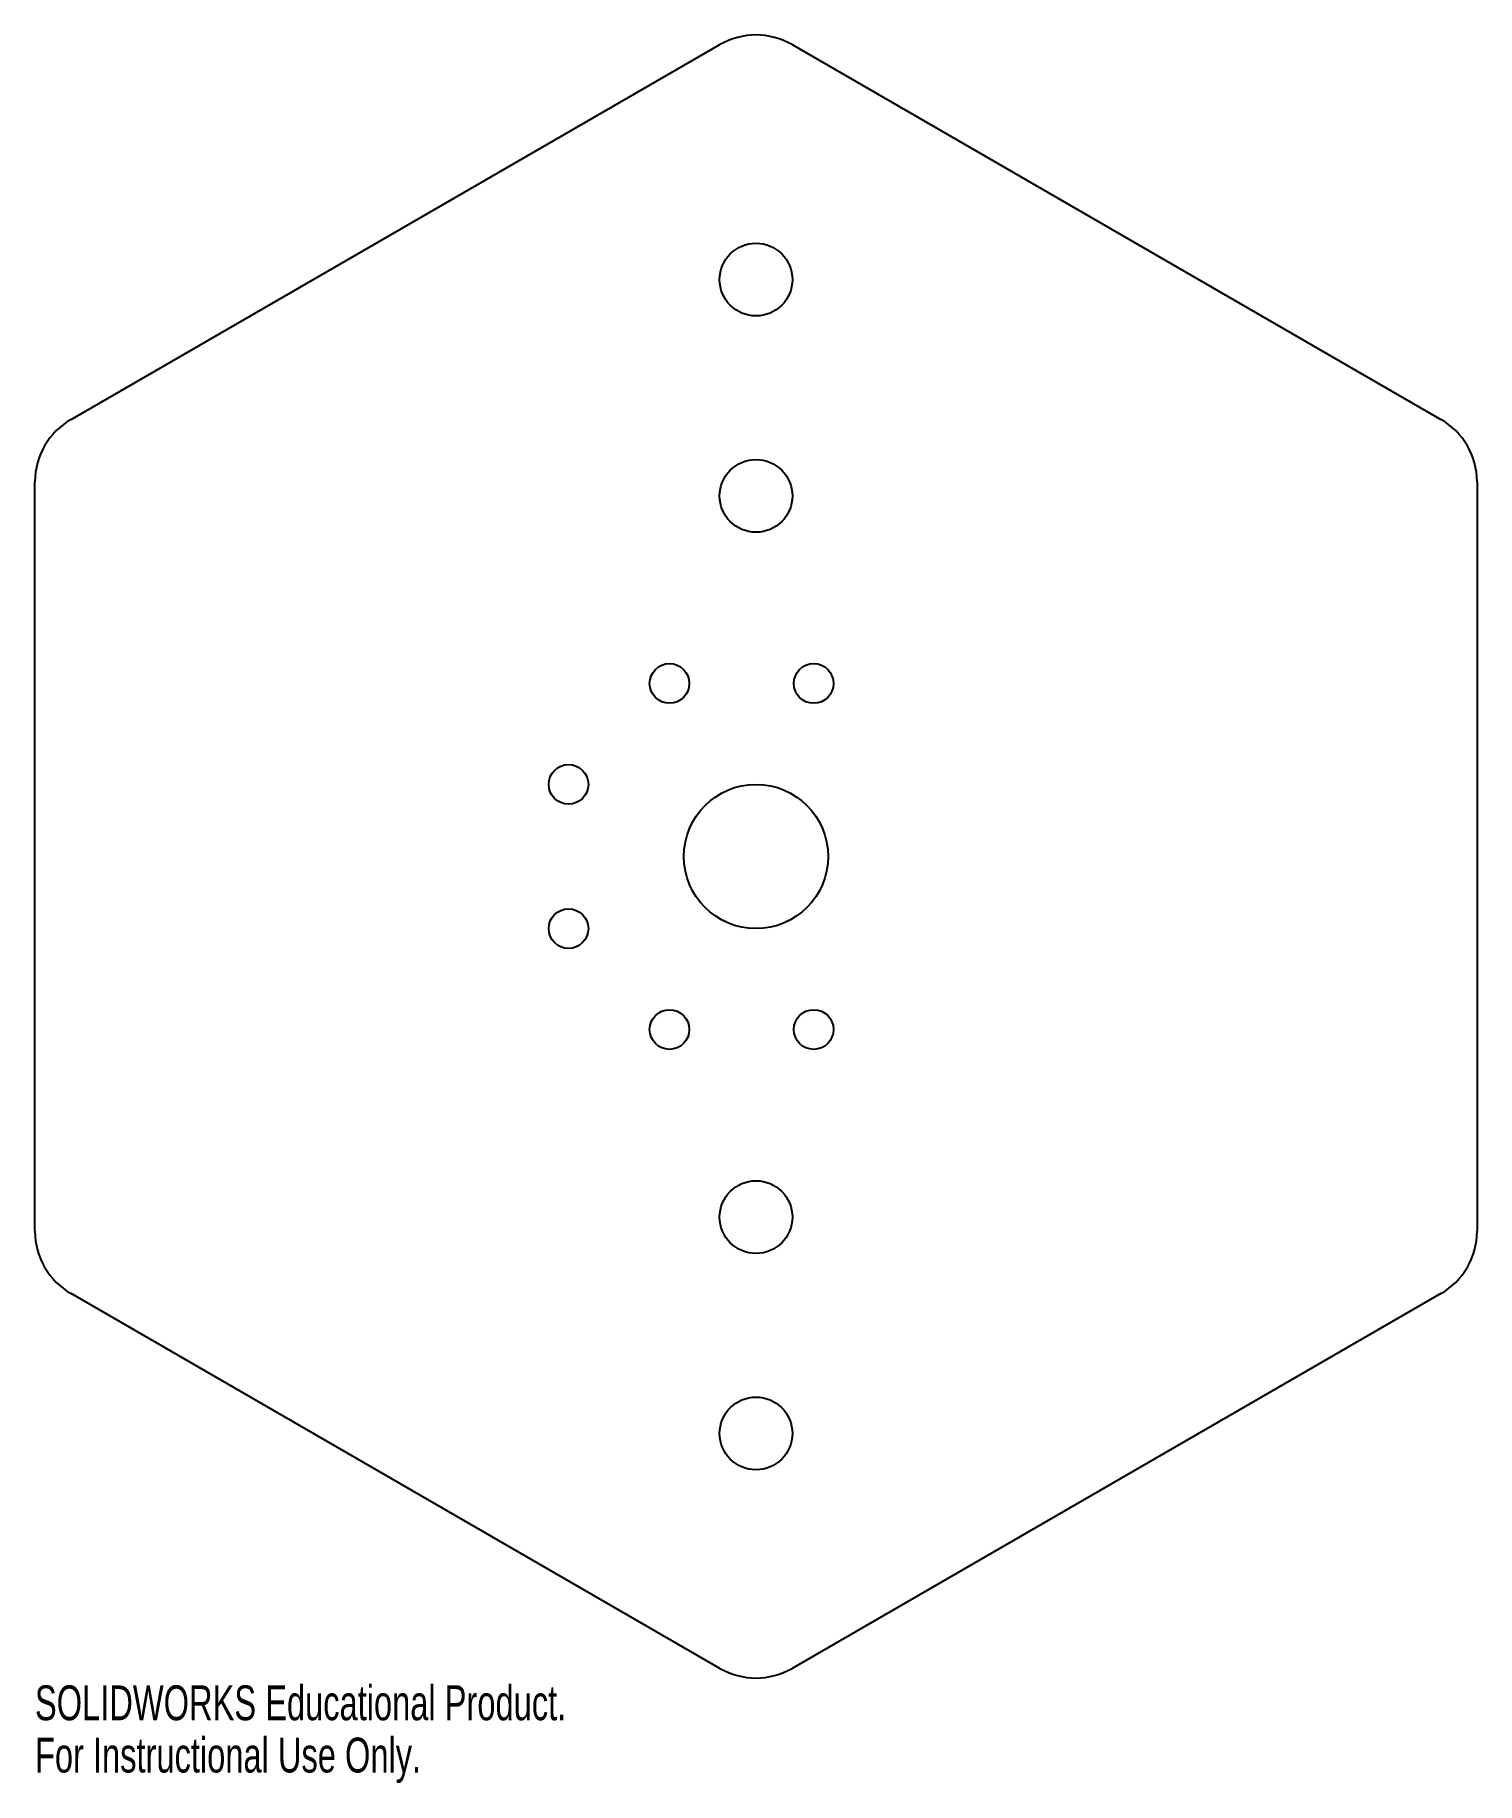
# Model space of a CAD drawing. Header units: millimetres. Extents: x -100 to 100, y -128 to 114.
import ezdxf

# ---------------------------------------------------------------- set-up
doc = ezdxf.new("R2010")
doc.units = ezdxf.units.MM
doc.styles.add('SLDTEXTSTYLE0', font='TXT', dxfattribs={"width": 0.7})

msp = doc.modelspace()

# ---------------------------------------------------------------- linework, layer by layer
at = {"color": 7, "linetype": 'Continuous', "lineweight": 25}
for p, q in [((-95, 60.62), (-5, 112.58)), ((5, 112.58), (95, 60.62)), ((-100, -51.96), (-100, 51.96)), ((100, 51.96), (100, -51.96)), ((-5, -112.58), (-95, -60.62)), ((95, -60.62), (5, -112.58))]:
    msp.add_line(p, q, dxfattribs=at)
for centre, radius in [((0, 80), 5.04), ((0, 50), 5.04), ((-12, 24), 2.75), ((8, 24), 2.75), ((-26, 10), 2.75), ((0, 0), 10), ((-26, -10), 2.75), ((-12, -24), 2.75), ((8, -24), 2.75), ((0, -50), 5.04), ((0, -80), 5.04)]:
    msp.add_circle(centre, radius, dxfattribs=at)
for centre, start, end in [((0, 103.92), 60, 120), ((-90, 51.96), 120, 180), ((90, 51.96), 0, 60), ((-90, -51.96), 180, 240), ((90, -51.96), 300, 0), ((0, -103.92), 240, 300)]:
    msp.add_arc(centre, 10, start, end, dxfattribs=at)

# ---------------------------------------------------------------- texts
at = {"color": 7, "linetype": 'Continuous', "char_height": 4.8336, "attachment_point": 1, "style": 'SLDTEXTSTYLE0'}
for s, insert in [('SOLIDWORKS Educational Product.', (-100, -114.94)), ('For Instructional Use Only.', (-100, -122.19))]:
    msp.add_mtext(s, dxfattribs=dict(at, insert=insert))

doc.saveas('drawing.dxf')
